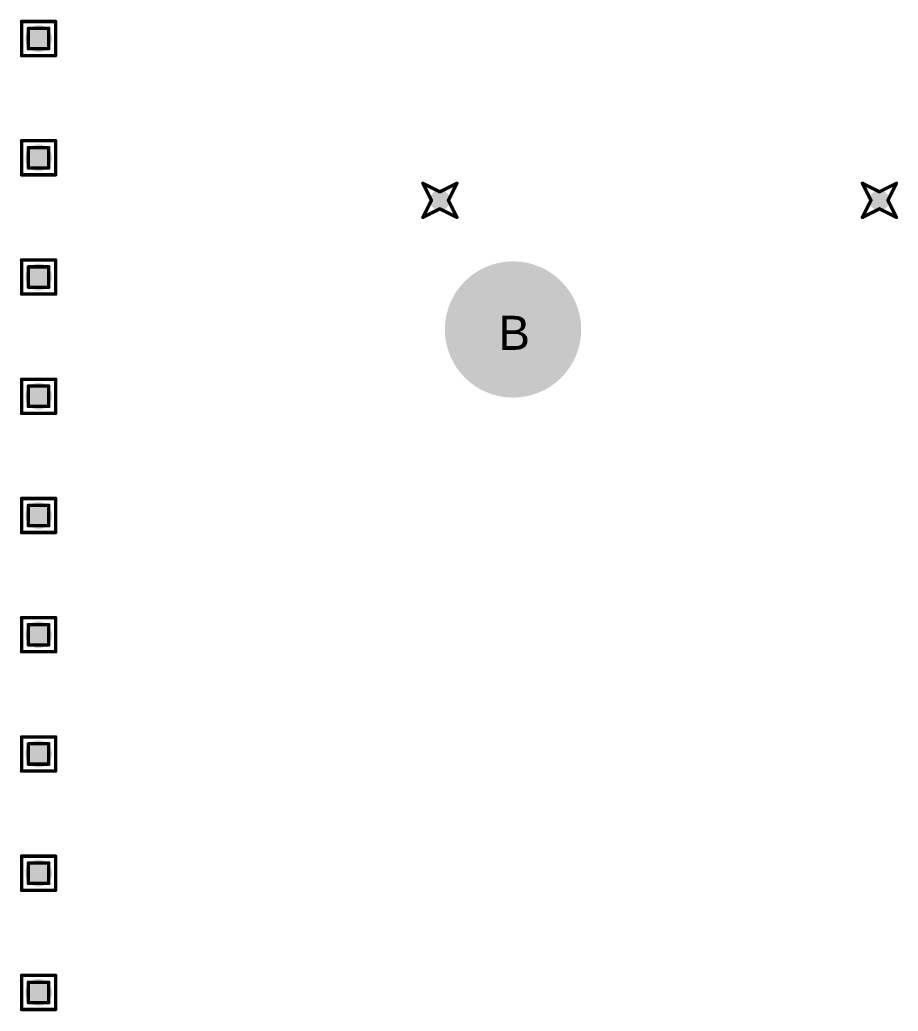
# Model space of a CAD drawing. Header units: millimetres. Extents: x -25 to 478, y -31 to 252.
# Drawn here: x 284.42 to 297.51, y 71.08 to 85.87 of the extents above; entities that cross this region are included whole.
import ezdxf

# ---------------------------------------------------------------- set-up
doc = ezdxf.new("R2010")
doc.units = ezdxf.units.MM
for name, color, linetype in [('DrillDrawing', 1, 'Continuous'), ('MultiLayer', 9, 'Continuous'), ('PadHoleLayer', 156, 'Continuous'), ('ViaHoleLayer', 16, 'Continuous')]:
    doc.layers.add(name, color=color, linetype=linetype)
doc.styles.add('Arial', font='', dxfattribs={"height": 0.2})
doc.styles.get('Arial').set_extended_font_data('Arial')

# ---------------------------------------------------------------- blocks, each defined once
blk = doc.blocks.new('KEYSTONE5000_971')
at = {"layer": 'MultiLayer'}
h = blk.add_hatch(color=9, dxfattribs=at)
edge = h.paths.add_edge_path()
edge.add_arc((0, 0), 1.016, 0, 360)
at = {"layer": 'PadHoleLayer'}
h = blk.add_hatch(color=156, dxfattribs=at)
edge = h.paths.add_edge_path()
edge.add_arc((0, 0), 0.508, 0, 360)

msp = doc.modelspace()

# ---------------------------------------------------------------- hatches: boundary and pattern name
at = {"layer": 'ViaHoleLayer'}
h = msp.add_hatch(color=16, dxfattribs=at)
edge = h.paths.add_edge_path()
edge.add_arc((284.701, 85.588), 0.2, 0, 360)
h = msp.add_hatch(color=16, dxfattribs=at)
edge = h.paths.add_edge_path()
edge.add_arc((284.701, 83.81), 0.2, 0, 360)
h = msp.add_hatch(color=16, dxfattribs=at)
edge = h.paths.add_edge_path()
edge.add_arc((290.682, 83.176), 0.15, 0, 360)
h = msp.add_hatch(color=16, dxfattribs=at)
edge = h.paths.add_edge_path()
edge.add_arc((297.232, 83.176), 0.15, 0, 360)
h = msp.add_hatch(color=16, dxfattribs=at)
edge = h.paths.add_edge_path()
edge.add_arc((284.701, 82.032), 0.2, 0, 360)
h = msp.add_hatch(color=16, dxfattribs=at)
edge = h.paths.add_edge_path()
edge.add_arc((284.701, 80.254), 0.2, 0, 360)
h = msp.add_hatch(color=16, dxfattribs=at)
edge = h.paths.add_edge_path()
edge.add_arc((284.701, 78.476), 0.2, 0, 360)
h = msp.add_hatch(color=16, dxfattribs=at)
edge = h.paths.add_edge_path()
edge.add_arc((284.701, 76.698), 0.2, 0, 360)
h = msp.add_hatch(color=16, dxfattribs=at)
edge = h.paths.add_edge_path()
edge.add_arc((284.701, 74.92), 0.2, 0, 360)
h = msp.add_hatch(color=16, dxfattribs=at)
edge = h.paths.add_edge_path()
edge.add_arc((284.701, 73.142), 0.2, 0, 360)
h = msp.add_hatch(color=16, dxfattribs=at)
edge = h.paths.add_edge_path()
edge.add_arc((284.701, 71.364), 0.2, 0, 360)

# ---------------------------------------------------------------- linework, layer by layer
at = {"layer": 'DrillDrawing', "const_width": 0.0508}
for points in [[(284.447, 85.842), (284.955, 85.842)], [(284.447, 85.334), (284.447, 85.842)], [(284.549, 85.74), (284.853, 85.74)], [(284.549, 85.436), (284.549, 85.74)], [(284.853, 85.436), (284.853, 85.74)], [(284.955, 85.334), (284.955, 85.842)], [(284.549, 85.436), (284.853, 85.436)], [(284.447, 85.334), (284.955, 85.334)], [(284.447, 84.064), (284.955, 84.064)], [(284.447, 83.556), (284.447, 84.064)], [(284.549, 83.962), (284.853, 83.962)], [(284.549, 83.658), (284.549, 83.962)], [(284.853, 83.658), (284.853, 83.962)], [(284.955, 83.556), (284.955, 84.064)], [(284.549, 83.658), (284.853, 83.658)], [(284.447, 83.556), (284.955, 83.556)], [(290.428, 83.43), (290.682, 83.303)], [(290.428, 83.43), (290.555, 83.176)], [(290.682, 83.303), (290.936, 83.43)], [(290.809, 83.176), (290.936, 83.43)], [(296.978, 83.43), (297.232, 83.303)], [(296.978, 83.43), (297.105, 83.176)], [(297.232, 83.303), (297.486, 83.43)], [(297.359, 83.176), (297.486, 83.43)], [(290.428, 82.922), (290.555, 83.176)], [(290.809, 83.176), (290.936, 82.922)], [(296.978, 82.922), (297.105, 83.176)], [(297.359, 83.176), (297.486, 82.922)], [(290.428, 82.922), (290.682, 83.049)], [(290.682, 83.049), (290.936, 82.922)], [(296.978, 82.922), (297.232, 83.049)], [(297.232, 83.049), (297.486, 82.922)], [(284.447, 82.286), (284.955, 82.286)], [(284.447, 81.778), (284.447, 82.286)], [(284.549, 82.184), (284.853, 82.184)], [(284.549, 81.88), (284.549, 82.184)], [(284.853, 81.88), (284.853, 82.184)], [(284.955, 81.778), (284.955, 82.286)], [(284.549, 81.88), (284.853, 81.88)], [(284.447, 81.778), (284.955, 81.778)], [(284.447, 80.508), (284.955, 80.508)], [(284.447, 80), (284.447, 80.508)], [(284.549, 80.406), (284.853, 80.406)], [(284.549, 80.102), (284.549, 80.406)], [(284.853, 80.102), (284.853, 80.406)], [(284.955, 80), (284.955, 80.508)], [(284.549, 80.102), (284.853, 80.102)], [(284.447, 80), (284.955, 80)], [(284.447, 78.73), (284.955, 78.73)], [(284.447, 78.222), (284.447, 78.73)], [(284.549, 78.628), (284.853, 78.628)], [(284.549, 78.324), (284.549, 78.628)], [(284.853, 78.324), (284.853, 78.628)], [(284.955, 78.222), (284.955, 78.73)], [(284.549, 78.324), (284.853, 78.324)], [(284.447, 78.222), (284.955, 78.222)], [(284.447, 76.952), (284.955, 76.952)], [(284.447, 76.444), (284.447, 76.952)], [(284.549, 76.85), (284.853, 76.85)], [(284.549, 76.546), (284.549, 76.85)], [(284.853, 76.546), (284.853, 76.85)], [(284.955, 76.444), (284.955, 76.952)], [(284.447, 76.444), (284.955, 76.444)], [(284.549, 76.546), (284.853, 76.546)], [(284.447, 75.174), (284.955, 75.174)], [(284.447, 74.666), (284.447, 75.174)], [(284.549, 75.072), (284.853, 75.072)], [(284.549, 74.768), (284.549, 75.072)], [(284.853, 74.768), (284.853, 75.072)], [(284.955, 74.666), (284.955, 75.174)], [(284.447, 74.666), (284.955, 74.666)], [(284.549, 74.768), (284.853, 74.768)], [(284.447, 73.396), (284.955, 73.396)], [(284.447, 72.888), (284.447, 73.396)], [(284.955, 72.888), (284.955, 73.396)], [(284.549, 73.294), (284.853, 73.294)], [(284.549, 72.99), (284.549, 73.294)], [(284.853, 72.99), (284.853, 73.294)], [(284.447, 72.888), (284.955, 72.888)], [(284.549, 72.99), (284.853, 72.99)], [(284.447, 71.618), (284.955, 71.618)], [(284.447, 71.11), (284.447, 71.618)], [(284.955, 71.11), (284.955, 71.618)], [(284.549, 71.516), (284.853, 71.516)], [(284.549, 71.212), (284.549, 71.516)], [(284.853, 71.212), (284.853, 71.516)], [(284.447, 71.11), (284.955, 71.11)], [(284.549, 71.212), (284.853, 71.212)]]:
    msp.add_lwpolyline(points, dxfattribs=at)
at = {"layer": 'DrillDrawing', "const_width": 0.0254}
for points in [[(284.434, 85.842, 1), (284.46, 85.842, 1)], [(284.434, 85.842, 1), (284.46, 85.842, 1)], [(284.536, 85.74, 1), (284.561, 85.74, 1)], [(284.536, 85.74, 1), (284.561, 85.74, 1)], [(284.841, 85.74, 1), (284.866, 85.74, 1)], [(284.841, 85.74, 1), (284.866, 85.74, 1)], [(284.942, 85.842, 1), (284.968, 85.842, 1)], [(284.942, 85.842, 1), (284.968, 85.842, 1)], [(284.536, 85.436, 1), (284.561, 85.436, 1)], [(284.536, 85.436, 1), (284.561, 85.436, 1)], [(284.841, 85.436, 1), (284.866, 85.436, 1)], [(284.841, 85.436, 1), (284.866, 85.436, 1)], [(284.434, 85.334, 1), (284.46, 85.334, 1)], [(284.434, 85.334, 1), (284.46, 85.334, 1)], [(284.942, 85.334, 1), (284.968, 85.334, 1)], [(284.942, 85.334, 1), (284.968, 85.334, 1)], [(284.434, 84.064, 1), (284.46, 84.064, 1)], [(284.434, 84.064, 1), (284.46, 84.064, 1)], [(284.536, 83.962, 1), (284.561, 83.962, 1)], [(284.536, 83.962, 1), (284.561, 83.962, 1)], [(284.841, 83.962, 1), (284.866, 83.962, 1)], [(284.841, 83.962, 1), (284.866, 83.962, 1)], [(284.942, 84.064, 1), (284.968, 84.064, 1)], [(284.942, 84.064, 1), (284.968, 84.064, 1)], [(284.536, 83.658, 1), (284.561, 83.658, 1)], [(284.536, 83.658, 1), (284.561, 83.658, 1)], [(284.841, 83.658, 1), (284.866, 83.658, 1)], [(284.841, 83.658, 1), (284.866, 83.658, 1)], [(284.434, 83.556, 1), (284.46, 83.556, 1)], [(284.434, 83.556, 1), (284.46, 83.556, 1)], [(284.942, 83.556, 1), (284.968, 83.556, 1)], [(284.942, 83.556, 1), (284.968, 83.556, 1)], [(290.415, 83.43, 1), (290.44, 83.43, 1)], [(290.415, 83.43, 1), (290.44, 83.43, 1)], [(290.923, 83.43, 1), (290.948, 83.43, 1)], [(290.923, 83.43, 1), (290.948, 83.43, 1)], [(296.966, 83.43, 1), (296.991, 83.43, 1)], [(296.966, 83.43, 1), (296.991, 83.43, 1)], [(297.474, 83.43, 1), (297.499, 83.43, 1)], [(297.474, 83.43, 1), (297.499, 83.43, 1)], [(290.669, 83.303, 1), (290.694, 83.303, 1)], [(290.669, 83.303, 1), (290.694, 83.303, 1)], [(297.22, 83.303, 1), (297.245, 83.303, 1)], [(297.22, 83.303, 1), (297.245, 83.303, 1)], [(290.542, 83.176, 1), (290.567, 83.176, 1)], [(290.542, 83.176, 1), (290.567, 83.176, 1)], [(290.796, 83.176, 1), (290.821, 83.176, 1)], [(290.796, 83.176, 1), (290.821, 83.176, 1)], [(297.093, 83.176, 1), (297.118, 83.176, 1)], [(297.093, 83.176, 1), (297.118, 83.176, 1)], [(297.347, 83.176, 1), (297.372, 83.176, 1)], [(297.347, 83.176, 1), (297.372, 83.176, 1)], [(290.415, 82.922, 1), (290.44, 82.922, 1)], [(290.415, 82.922, 1), (290.44, 82.922, 1)], [(290.669, 83.049, 1), (290.694, 83.049, 1)], [(290.669, 83.049, 1), (290.694, 83.049, 1)], [(290.923, 82.922, 1), (290.948, 82.922, 1)], [(290.923, 82.922, 1), (290.948, 82.922, 1)], [(296.966, 82.922, 1), (296.991, 82.922, 1)], [(296.966, 82.922, 1), (296.991, 82.922, 1)], [(297.22, 83.049, 1), (297.245, 83.049, 1)], [(297.22, 83.049, 1), (297.245, 83.049, 1)], [(297.474, 82.922, 1), (297.499, 82.922, 1)], [(297.474, 82.922, 1), (297.499, 82.922, 1)], [(284.434, 82.286, 1), (284.46, 82.286, 1)], [(284.434, 82.286, 1), (284.46, 82.286, 1)], [(284.536, 82.184, 1), (284.561, 82.184, 1)], [(284.536, 82.184, 1), (284.561, 82.184, 1)], [(284.841, 82.184, 1), (284.866, 82.184, 1)], [(284.841, 82.184, 1), (284.866, 82.184, 1)], [(284.942, 82.286, 1), (284.968, 82.286, 1)], [(284.942, 82.286, 1), (284.968, 82.286, 1)], [(284.536, 81.88, 1), (284.561, 81.88, 1)], [(284.536, 81.88, 1), (284.561, 81.88, 1)], [(284.841, 81.88, 1), (284.866, 81.88, 1)], [(284.841, 81.88, 1), (284.866, 81.88, 1)], [(284.434, 81.778, 1), (284.46, 81.778, 1)], [(284.434, 81.778, 1), (284.46, 81.778, 1)], [(284.942, 81.778, 1), (284.968, 81.778, 1)], [(284.942, 81.778, 1), (284.968, 81.778, 1)], [(284.434, 80.508, 1), (284.46, 80.508, 1)], [(284.434, 80.508, 1), (284.46, 80.508, 1)], [(284.536, 80.406, 1), (284.561, 80.406, 1)], [(284.536, 80.406, 1), (284.561, 80.406, 1)], [(284.841, 80.406, 1), (284.866, 80.406, 1)], [(284.841, 80.406, 1), (284.866, 80.406, 1)], [(284.942, 80.508, 1), (284.968, 80.508, 1)], [(284.942, 80.508, 1), (284.968, 80.508, 1)], [(284.536, 80.102, 1), (284.561, 80.102, 1)], [(284.536, 80.102, 1), (284.561, 80.102, 1)], [(284.841, 80.102, 1), (284.866, 80.102, 1)], [(284.841, 80.102, 1), (284.866, 80.102, 1)], [(284.434, 80, 1), (284.46, 80, 1)], [(284.434, 80, 1), (284.46, 80, 1)], [(284.942, 80, 1), (284.968, 80, 1)], [(284.942, 80, 1), (284.968, 80, 1)], [(284.434, 78.73, 1), (284.46, 78.73, 1)], [(284.434, 78.73, 1), (284.46, 78.73, 1)], [(284.536, 78.628, 1), (284.561, 78.628, 1)], [(284.536, 78.628, 1), (284.561, 78.628, 1)], [(284.841, 78.628, 1), (284.866, 78.628, 1)], [(284.841, 78.628, 1), (284.866, 78.628, 1)], [(284.942, 78.73, 1), (284.968, 78.73, 1)], [(284.942, 78.73, 1), (284.968, 78.73, 1)], [(284.536, 78.324, 1), (284.561, 78.324, 1)], [(284.536, 78.324, 1), (284.561, 78.324, 1)], [(284.841, 78.324, 1), (284.866, 78.324, 1)], [(284.841, 78.324, 1), (284.866, 78.324, 1)], [(284.434, 78.222, 1), (284.46, 78.222, 1)], [(284.434, 78.222, 1), (284.46, 78.222, 1)], [(284.942, 78.222, 1), (284.968, 78.222, 1)], [(284.942, 78.222, 1), (284.968, 78.222, 1)], [(284.434, 76.952, 1), (284.46, 76.952, 1)], [(284.434, 76.952, 1), (284.46, 76.952, 1)], [(284.536, 76.85, 1), (284.561, 76.85, 1)], [(284.536, 76.85, 1), (284.561, 76.85, 1)], [(284.841, 76.85, 1), (284.866, 76.85, 1)], [(284.841, 76.85, 1), (284.866, 76.85, 1)], [(284.942, 76.952, 1), (284.968, 76.952, 1)], [(284.942, 76.952, 1), (284.968, 76.952, 1)], [(284.434, 76.444, 1), (284.46, 76.444, 1)], [(284.434, 76.444, 1), (284.46, 76.444, 1)], [(284.536, 76.546, 1), (284.561, 76.546, 1)], [(284.536, 76.546, 1), (284.561, 76.546, 1)], [(284.841, 76.546, 1), (284.866, 76.546, 1)], [(284.841, 76.546, 1), (284.866, 76.546, 1)], [(284.942, 76.444, 1), (284.968, 76.444, 1)], [(284.942, 76.444, 1), (284.968, 76.444, 1)], [(284.434, 75.174, 1), (284.46, 75.174, 1)], [(284.434, 75.174, 1), (284.46, 75.174, 1)], [(284.536, 75.072, 1), (284.561, 75.072, 1)], [(284.536, 75.072, 1), (284.561, 75.072, 1)], [(284.841, 75.072, 1), (284.866, 75.072, 1)], [(284.841, 75.072, 1), (284.866, 75.072, 1)], [(284.942, 75.174, 1), (284.968, 75.174, 1)], [(284.942, 75.174, 1), (284.968, 75.174, 1)], [(284.434, 74.666, 1), (284.46, 74.666, 1)], [(284.434, 74.666, 1), (284.46, 74.666, 1)], [(284.536, 74.768, 1), (284.561, 74.768, 1)], [(284.536, 74.768, 1), (284.561, 74.768, 1)], [(284.841, 74.768, 1), (284.866, 74.768, 1)], [(284.841, 74.768, 1), (284.866, 74.768, 1)], [(284.942, 74.666, 1), (284.968, 74.666, 1)], [(284.942, 74.666, 1), (284.968, 74.666, 1)], [(284.434, 73.396, 1), (284.46, 73.396, 1)], [(284.434, 73.396, 1), (284.46, 73.396, 1)], [(284.942, 73.396, 1), (284.968, 73.396, 1)], [(284.942, 73.396, 1), (284.968, 73.396, 1)], [(284.536, 73.294, 1), (284.561, 73.294, 1)], [(284.536, 73.294, 1), (284.561, 73.294, 1)], [(284.841, 73.294, 1), (284.866, 73.294, 1)], [(284.841, 73.294, 1), (284.866, 73.294, 1)], [(284.434, 72.888, 1), (284.46, 72.888, 1)], [(284.434, 72.888, 1), (284.46, 72.888, 1)], [(284.536, 72.99, 1), (284.561, 72.99, 1)], [(284.536, 72.99, 1), (284.561, 72.99, 1)], [(284.841, 72.99, 1), (284.866, 72.99, 1)], [(284.841, 72.99, 1), (284.866, 72.99, 1)], [(284.942, 72.888, 1), (284.968, 72.888, 1)], [(284.942, 72.888, 1), (284.968, 72.888, 1)], [(284.434, 71.618, 1), (284.46, 71.618, 1)], [(284.434, 71.618, 1), (284.46, 71.618, 1)], [(284.942, 71.618, 1), (284.968, 71.618, 1)], [(284.942, 71.618, 1), (284.968, 71.618, 1)], [(284.536, 71.516, 1), (284.561, 71.516, 1)], [(284.536, 71.516, 1), (284.561, 71.516, 1)], [(284.841, 71.516, 1), (284.866, 71.516, 1)], [(284.841, 71.516, 1), (284.866, 71.516, 1)], [(284.434, 71.11, 1), (284.46, 71.11, 1)], [(284.434, 71.11, 1), (284.46, 71.11, 1)], [(284.536, 71.212, 1), (284.561, 71.212, 1)], [(284.536, 71.212, 1), (284.561, 71.212, 1)], [(284.841, 71.212, 1), (284.866, 71.212, 1)], [(284.841, 71.212, 1), (284.866, 71.212, 1)], [(284.942, 71.11, 1), (284.968, 71.11, 1)], [(284.942, 71.11, 1), (284.968, 71.11, 1)]]:
    msp.add_lwpolyline(points, format="xyb", close=True, dxfattribs=at)

# ---------------------------------------------------------------- block references
at = {"rotation": 180}
msp.add_blockref('KEYSTONE5000_971', (291.772, 81.25), dxfattribs=at)

# ---------------------------------------------------------------- texts
at = {"layer": 'DrillDrawing', "style": 'Arial'}
msp.add_text('B', height=0.508, dxfattribs=at).set_placement((291.552, 80.946))

doc.saveas('drawing.dxf')
